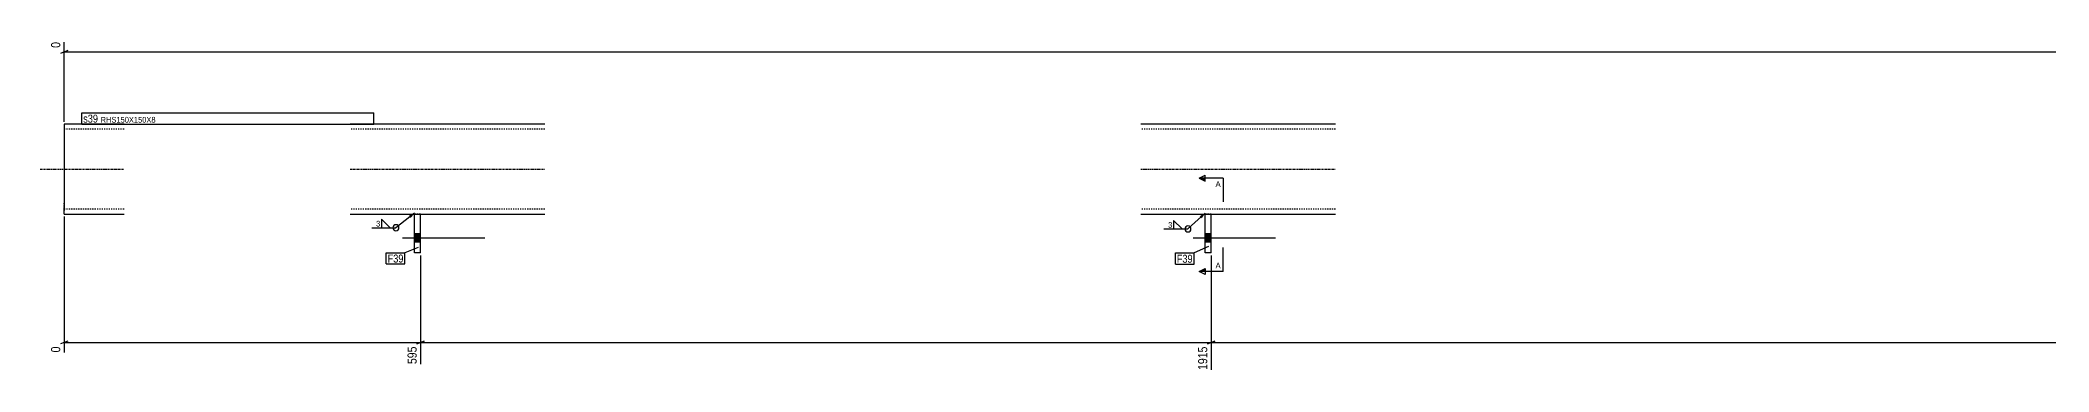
# Model space of a CAD drawing. Header units: millimetres. Extents: x 7 to 49535, y 6 to 1793.
# Drawn here: x 42828 to 46181, y 6 to 561 of the extents above; entities that cross this region are included whole.
import ezdxf

# ---------------------------------------------------------------- set-up
doc = ezdxf.new("R2010")
doc.units = ezdxf.units.MM
doc.linetypes.add('DXK_LINE_DOT2', pattern=[3.9198, 1.9599, -1.9599])
doc.linetypes.add('DXK_LINE_DOT3', pattern=[5.9187, 2.979, -0.9799, 0.9799, -0.9799])
for name, color, linetype in [('MÅLSÆTNING', 7, 'Continuous'), ('STÅL', 7, 'Continuous'), ('TEKST', 7, 'Continuous')]:
    doc.layers.add(name, color=color, linetype=linetype)
doc.styles.add('Arial', font='ARIAL.TTF', dxfattribs={"height": 0.2})
doc.styles.add('Arial Narrow', font='ARIALN.TTF', dxfattribs={"height": 0.2})

msp = doc.modelspace()

# ---------------------------------------------------------------- hatches: boundary and pattern name
at = {"layer": 'STÅL', "linetype": 'Continuous'}
for points in [[(43452.7, 237), (43452.7, 223), (43462.7, 223), (43462.7, 237)], [(43452.7, 237), (43452.7, 223), (43462.7, 223), (43462.7, 237)], [(44772.7, 237), (44772.7, 223), (44782.7, 223), (44782.7, 237)], [(44772.7, 237), (44772.7, 223), (44782.7, 223), (44782.7, 237)]]:
    msp.add_hatch(color=96, dxfattribs=at).paths.add_polyline_path(points)
at = {"layer": 'TEKST', "linetype": 'Continuous'}
for color, points in [(30, [(44772.7, 330.2), (44772.7, 325.2), (44762.7, 330.2)]), (3, [(43443.3, 267.3), (43452.7, 271.5), (43446.4, 263.4)]), (3, [(44763.7, 266.6), (44772.7, 271.5), (44767.1, 262.9)]), (30, [(44772.7, 179.1), (44772.7, 174.1), (44762.7, 174.1)])]:
    msp.add_hatch(color=color, dxfattribs=at).paths.add_polyline_path(points)

# ---------------------------------------------------------------- linework, layer by layer
at = {"layer": 'MÅLSÆTNING', "color": 7, "linetype": 'Continuous'}
for p, q in [((42873.7, 543.3), (42861.7, 538.5)), ((42867.7, 424), (42867.7, 557.4)), ((42867.7, 540.9), (48610.5, 540.9)), ((42867.7, 266), (42867.7, 38.9)), ((43462.7, 201), (43462.7, 19.4)), ((43462.7, 201), (43462.7, 19.4)), ((44782.7, 201), (44782.7, 9.6)), ((42873.7, 57.8), (42861.7, 53)), ((42867.7, 55.4), (43462.7, 55.4)), ((43468.7, 57.8), (43456.7, 53)), ((43456.7, 53), (43468.7, 57.8)), ((43462.7, 55.4), (44782.7, 55.4)), ((44776.7, 53), (44788.7, 57.8))]:
    msp.add_line(p, q, dxfattribs=at)
at = {"layer": 'STÅL', "color": 2, "linetype": 'Continuous'}
for p, q in [((42967.7, 420), (42867.7, 420)), ((42867.7, 420), (42867.7, 290)), ((43670.2, 420), (43345.2, 420)), ((44990.2, 420), (44665.2, 420)), ((42867.7, 290), (42867.7, 275.9)), ((42867.7, 270), (42867.7, 275.9)), ((42867.7, 270), (42967.7, 270)), ((43345.2, 270), (43670.2, 270)), ((43452.7, 205), (43452.7, 270)), ((43462.7, 205), (43462.7, 270)), ((44665.2, 270), (44990.2, 270)), ((44772.7, 205), (44772.7, 270)), ((44782.7, 205), (44782.7, 270)), ((43462.7, 205), (43452.7, 205)), ((44782.7, 205), (44772.7, 205))]:
    msp.add_line(p, q, dxfattribs=at)
at = {"layer": 'STÅL', "color": 7, "linetype": 'DXK_LINE_DOT2'}
for p, q in [((42967.7, 412), (42867.7, 412)), ((42867.7, 407.7), (42867.7, 400)), ((43670.2, 412), (43345.2, 412)), ((44990.2, 412), (44665.2, 412)), ((42867.7, 282.4), (42867.7, 290)), ((42867.7, 278.9), (42867.7, 282.4)), ((42867.7, 278), (42867.7, 278.9)), ((42967.7, 278), (42867.7, 278)), ((42867.7, 275.9), (42867.7, 278)), ((43670.2, 278), (43345.2, 278)), ((43462.7, 270), (43452.7, 270)), ((44990.2, 278), (44665.2, 278)), ((44782.7, 270), (44772.7, 270))]:
    msp.add_line(p, q, dxfattribs=at)
at = {"layer": 'STÅL', "color": 7, "linetype": 'DXK_LINE_DOT3'}
for p, q in [((42827.7, 345), (42967.7, 345)), ((43345.2, 345), (43670.2, 345)), ((44665.2, 345), (44990.2, 345))]:
    msp.add_line(p, q, dxfattribs=at)
at = {"layer": 'STÅL', "color": 96, "linetype": 'Continuous'}
for p, q in [((43462.7, 237), (43452.7, 237)), ((43462.7, 237), (43452.7, 237)), ((44782.7, 237), (44772.7, 237)), ((44782.7, 237), (44772.7, 237)), ((43570.2, 230), (43432.7, 230)), ((43570.2, 230), (43432.7, 230)), ((43462.7, 223), (43452.7, 223)), ((43462.7, 223), (43452.7, 223)), ((44890.2, 230), (44752.7, 230)), ((44890.2, 230), (44752.7, 230)), ((44782.7, 223), (44772.7, 223)), ((44782.7, 223), (44772.7, 223))]:
    msp.add_line(p, q, dxfattribs=at)
at = {"layer": 'TEKST', "color": 30, "linetype": 'Continuous'}
for p, q in [((44762.7, 330.2), (44772.7, 335.2)), ((44762.7, 330.2), (44772.7, 325.2)), ((44772.7, 325.2), (44772.7, 335.2)), ((44762.7, 174.1), (44772.7, 179.1)), ((44772.7, 169.1), (44762.7, 174.1)), ((44772.7, 179.1), (44772.7, 169.1))]:
    msp.add_line(p, q, dxfattribs=at)
at = {"layer": 'TEKST', "color": 3, "linetype": 'Continuous'}
for p, q in [((43452.7, 271.5), (43421.7, 247.2)), ((44772.7, 271.5), (44744.1, 245.1))]:
    msp.add_line(p, q, dxfattribs=at)
for centre, start, end in [((43421.7, 247.2), 90, 270), ((43421.7, 247.2), 270, 90), ((44744.1, 245.1), 90, 270), ((44744.1, 245.1), 270, 90)]:
    msp.add_arc(centre, 5, start, end, dxfattribs=at)

# ---------------------------------------------------------------- wipeouts: each hides what was drawn before it
at = {"color": 0, "linetype": 'Continuous'}
msp.add_wipeout([(44798.7, 315.2), (44798.7, 325.2), (44789.9, 325.2), (44789.9, 315.2)], dxfattribs=at).dxf.layer = 'TEKST'
at = {"color": 0}
msp.add_wipeout([(43434.2, 189), (43434.2, 203), (43407.8, 203), (43407.8, 189)], dxfattribs=at).dxf.layer = 'TEKST'

# ---------------------------------------------------------------- next in the draw order: linework, layer by layer
at = {"layer": 'TEKST', "color": 7, "linetype": 'Continuous'}
for q in [(44762.7, 330.2), (44802.7, 290.2)]:
    msp.add_line((44802.7, 330.2), q, dxfattribs=at)

# ---------------------------------------------------------------- next in the draw order: texts
at = {"layer": 'TEKST', "color": 3, "linetype": 'Continuous', "style": 'Arial'}
msp.add_text('A', height=9.55, dxfattribs=at).set_placement((44789.9, 315.2))

# ---------------------------------------------------------------- next in the draw order: wipeouts: each hides what was drawn before it
at = {"color": 0, "linetype": 'Continuous'}
for points in [[(42864.5, 560.6), (42842.1, 560.6), (42842.1, 544.5), (42864.5, 544.5)], [(42864.5, 51.8), (42842.1, 51.8), (42842.1, 35.6), (42864.5, 35.6)], [(43459.5, 51.8), (43437.1, 51.8), (43437.1, 16.1), (43459.5, 16.1)], [(44779.5, 51.8), (44757.1, 51.8), (44757.1, 6.4), (44779.5, 6.4)]]:
    msp.add_wipeout(points, dxfattribs=at).dxf.layer = 'MÅLSÆTNING'
at = {"color": 0}
for points in [[(42924.4, 422.8), (42924.4, 436.8), (42899.6, 436.8), (42899.6, 422.8)], [(43395.5, 248.4), (43395.5, 260), (43387.8, 260), (43387.8, 248.4)], [(44717.9, 246.3), (44717.9, 257.9), (44710.2, 257.9), (44710.2, 246.3)], [(43434.2, 189), (43434.2, 203), (43407.8, 203), (43407.8, 189)]]:
    msp.add_wipeout(points, dxfattribs=at).dxf.layer = 'TEKST'

# ---------------------------------------------------------------- next in the draw order: linework, layer by layer
at = {"layer": 'MÅLSÆTNING', "color": 7, "linetype": 'Continuous'}
for p, q in [((44782.7, 201), (44782.7, 9.6)), ((44788.7, 57.8), (44776.7, 53)), ((44782.7, 55.4), (48443.4, 55.4))]:
    msp.add_line(p, q, dxfattribs=at)
at = {"layer": 'TEKST', "color": 3, "linetype": 'Continuous'}
for p, q in [((43381.6, 247.2), (43421.7, 247.2)), ((43411.9, 247.2), (43397.6, 261.4)), ((43397.6, 261.4), (43397.6, 247.2)), ((43397.6, 247.2), (43411.9, 247.2)), ((44704, 245.1), (44744.1, 245.1)), ((44734.2, 245.1), (44720, 259.4)), ((44720, 259.4), (44720, 245.1)), ((44720, 245.1), (44734.2, 245.1))]:
    msp.add_line(p, q, dxfattribs=at)
at = {"layer": 'TEKST', "color": 7, "linetype": 'Continuous'}
for p, q in [((43405.4, 205.4), (43436.6, 205.4)), ((43405.4, 186.6), (43405.4, 205.4)), ((43458.8, 214.2), (43436.6, 205.4)), ((43436.6, 186.6), (43436.6, 205.4)), ((43405.4, 186.6), (43436.6, 186.6))]:
    msp.add_line(p, q, dxfattribs=at)

# ---------------------------------------------------------------- next in the draw order: texts
at = {"layer": 'MÅLSÆTNING', "color": 3, "linetype": 'Continuous', "style": 'Arial Narrow'}
for s, height, p in [('0', 15.3, (42861.3, 547.7)), ('0', 15.3, (42861.3, 38.9)), ('595', 15.27, (43456.3, 19.4)), ('1915', 15.27, (44776.3, 9.6))]:
    msp.add_text(s, height=height, rotation=90.0002, dxfattribs=at).set_placement(p)
at = {"layer": 'TEKST', "color": 3, "style": 'Arial Narrow'}
for s, height, p in [('3', 9.54, (43388.6, 249.2)), ('3', 9.54, (44711, 247.1)), ('F39', 13.36, (43407.8, 189))]:
    msp.add_text(s, height=height, dxfattribs=at).set_placement(p)

# ---------------------------------------------------------------- next in the draw order: wipeouts: each hides what was drawn before it
at = {"color": 0}
msp.add_wipeout([(42924.4, 422.8), (42924.4, 436.8), (42899.6, 436.8), (42899.6, 422.8)], dxfattribs=at).dxf.layer = 'TEKST'

# ---------------------------------------------------------------- next in the draw order: linework, layer by layer
at = {"layer": 'TEKST', "color": 7, "linetype": 'Continuous'}
msp.add_line((42897.2, 420.4), (42897.2, 439.2), dxfattribs=at)

# ---------------------------------------------------------------- next in the draw order: wipeouts: each hides what was drawn before it
at = {"color": 0}
msp.add_wipeout([(43382.5, 422.8), (43382.5, 432.8), (42928.6, 432.8), (42928.6, 422.8)], dxfattribs=at).dxf.layer = 'TEKST'
at = {"color": 0, "linetype": 'Continuous'}
msp.add_wipeout([(44798.7, 179.1), (44798.7, 189.1), (44789.9, 189.1), (44789.9, 179.1)], dxfattribs=at).dxf.layer = 'TEKST'

# ---------------------------------------------------------------- next in the draw order: linework, layer by layer
at = {"layer": 'TEKST', "color": 7, "linetype": 'Continuous'}
for q in [(44802.7, 214.1), (44762.7, 174.1)]:
    msp.add_line((44802.7, 174.1), q, dxfattribs=at)

# ---------------------------------------------------------------- next in the draw order: texts
at = {"layer": 'TEKST', "color": 3, "linetype": 'Continuous', "style": 'Arial'}
msp.add_text('A', height=9.55, dxfattribs=at).set_placement((44789.9, 179.1))

# ---------------------------------------------------------------- next in the draw order: wipeouts: each hides what was drawn before it
at = {"color": 0}
msp.add_wipeout([(43382.5, 422.8), (43382.5, 432.8), (42928.6, 432.8), (42928.6, 422.8)], dxfattribs=at).dxf.layer = 'TEKST'

# ---------------------------------------------------------------- next in the draw order: linework, layer by layer
at = {"layer": 'TEKST', "color": 7, "linetype": 'Continuous'}
for p, q in [((42897.2, 439.2), (43384.9, 439.2)), ((43384.9, 420.4), (43384.9, 439.2)), ((42897.2, 420.4), (43384.9, 420.4))]:
    msp.add_line(p, q, dxfattribs=at)

# ---------------------------------------------------------------- next in the draw order: texts
at = {"layer": 'TEKST', "color": 3, "style": 'Arial Narrow'}
for s, height, p in [('s39', 13.36, (42899.6, 422.8)), ('RHS150X150X8', 9.544, (42928.6, 422.8))]:
    msp.add_text(s, height=height, dxfattribs=at).set_placement(p)

# ---------------------------------------------------------------- next in the draw order: wipeouts: each hides what was drawn before it
at = {"color": 0}
msp.add_wipeout([(44751.9, 188.7), (44751.9, 202.7), (44725.4, 202.7), (44725.4, 188.7)], dxfattribs=at).dxf.layer = 'TEKST'

# ---------------------------------------------------------------- next in the draw order: wipeouts: each hides what was drawn before it
msp.add_wipeout([(44751.9, 188.7), (44751.9, 202.7), (44725.4, 202.7), (44725.4, 188.7)], dxfattribs=at).dxf.layer = 'TEKST'

# ---------------------------------------------------------------- next in the draw order: linework, layer by layer
at = {"layer": 'TEKST', "color": 7, "linetype": 'Continuous'}
for p, q in [((44723, 205.1), (44754.3, 205.1)), ((44723, 186.3), (44723, 205.1)), ((44778.4, 215.9), (44754.3, 205.1)), ((44754.3, 186.3), (44754.3, 205.1)), ((44723, 186.3), (44754.3, 186.3))]:
    msp.add_line(p, q, dxfattribs=at)

# ---------------------------------------------------------------- next in the draw order: texts
at = {"layer": 'TEKST', "color": 3, "style": 'Arial Narrow'}
msp.add_text('F39', height=13.36, dxfattribs=at).set_placement((44725.4, 188.7))

doc.saveas('drawing.dxf')
